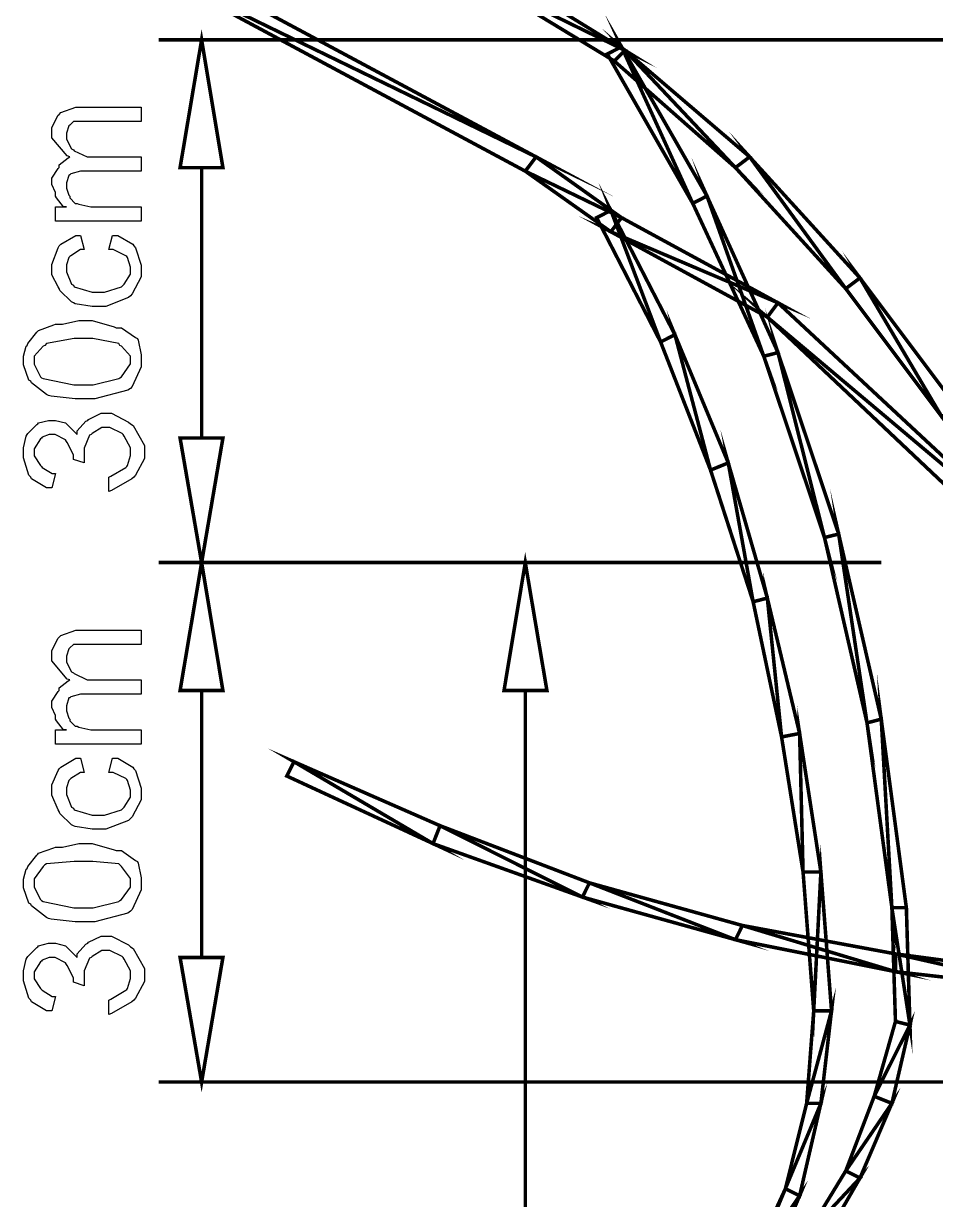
# Model space of a CAD drawing. Extents: x 0 to 210, y 0 to 297.
# Drawn here: x 49.24 to 60.11, y 255.68 to 269.69 of the extents above; entities that cross this region are included whole.
import ezdxf

# ---------------------------------------------------------------- set-up
doc = ezdxf.new("R2010")
doc.units = 0
doc.header["$MEASUREMENT"] = 0
for name, color, linetype in [('C00-00-FF', 5, 'Continuous'), ('C00-7E-FF', 150, 'Continuous'), ('CFF-00-00', 1, 'Continuous'), ('CFF-7E-00', 30, 'Continuous')]:
    doc.layers.add(name, color=color, linetype=linetype)

msp = doc.modelspace()

# ---------------------------------------------------------------- linework, layer by layer
at = {"layer": 'C00-00-FF', "const_width": 0.0423}
msp.add_lwpolyline([(56.3217, 263.269), (53.6497, 263.269)], dxfattribs=at)
at = {"layer": 'C00-7E-FF', "const_width": 0.0423}
for points in [[(51.1044, 267.975), (51.6146, 267.975), (51.3609, 269.499), (51.1044, 267.975)], [(51.1044, 264.753), (51.6146, 264.753), (51.3609, 263.269), (51.1044, 264.753)], [(51.1044, 261.745), (51.6146, 261.745), (51.3609, 263.269), (51.1044, 261.745)], [(54.9645, 261.745), (55.4757, 261.745), (55.2178, 263.269), (54.9645, 261.745)], [(51.1044, 258.564), (51.6146, 258.564), (51.3609, 257.08), (51.1044, 258.564)]]:
    msp.add_lwpolyline(points, close=True, dxfattribs=at)
for points in [[(62.556, 269.499), (50.8497, 269.499)], [(51.3609, 267.975), (51.3609, 264.753)], [(59.333, 263.269), (50.8497, 263.269)], [(59.4596, 263.269), (50.8497, 263.269)], [(59.4596, 263.269), (54.7109, 263.269)], [(51.3609, 261.745), (51.3609, 258.564)], [(55.2178, 261.745), (55.2178, 212.403)], [(62.8964, 257.08), (50.8497, 257.08)]]:
    msp.add_lwpolyline(points, dxfattribs=at)
at = {"layer": 'C00-7E-FF'}
for points in [[(51.1044, 267.975), (51.6146, 267.975), (51.3609, 269.499), (51.1044, 267.975)], [(51.1044, 264.753), (51.6146, 264.753), (51.3609, 263.269), (51.1044, 264.753)], [(51.1044, 261.745), (51.6146, 261.745), (51.3609, 263.269), (51.1044, 261.745)], [(54.9645, 261.745), (55.4757, 261.745), (55.2178, 263.269), (54.9645, 261.745)], [(51.1044, 258.564), (51.6146, 258.564), (51.3609, 257.08), (51.1044, 258.564)]]:
    msp.add_lwpolyline(points, close=True, dxfattribs=at)
at = {"layer": 'CFF-00-00', "const_width": 0.0423}
for points in [[(50.6388, 270.39), (55.3462, 268.103), (55.2178, 267.933), (50.6388, 270.39)], [(50.6815, 270.603), (50.6388, 270.39), (55.3462, 268.103), (50.6815, 270.603)], [(54.6682, 270.222), (56.406, 269.372), (56.279, 269.245), (54.6682, 270.222)], [(54.7522, 270.39), (54.6682, 270.222), (56.406, 269.372), (54.7522, 270.39)], [(57.3828, 267.637), (57.2135, 267.549), (56.3644, 269.415), (57.3828, 267.637)], [(57.8915, 268.103), (57.7219, 267.975), (56.406, 269.372), (57.8915, 268.103)], [(57.2135, 267.549), (56.3644, 269.415), (56.195, 269.329), (57.2135, 267.549)], [(57.7219, 267.975), (56.406, 269.372), (56.279, 269.245), (57.7219, 267.975)], [(59.206, 266.66), (59.0367, 266.533), (57.8915, 268.103), (59.206, 266.66)], [(55.2178, 267.933), (56.3644, 267.379), (56.2377, 267.211), (55.2178, 267.933)], [(55.3462, 268.103), (55.2178, 267.933), (56.3644, 267.379), (55.3462, 268.103)], [(58.2291, 265.771), (58.0595, 265.728), (57.3828, 267.637), (58.2291, 265.771)], [(59.0367, 266.533), (57.8915, 268.103), (57.7219, 267.975), (59.0367, 266.533)], [(57.0011, 265.984), (56.8304, 265.898), (56.2377, 267.465), (57.0011, 265.984)], [(58.0595, 265.728), (57.3828, 267.637), (57.2135, 267.549), (58.0595, 265.728)], [(56.8304, 265.898), (56.2377, 267.465), (56.0684, 267.379), (56.8304, 265.898)], [(56.2377, 267.211), (58.2291, 266.364), (58.1021, 266.194), (56.2377, 267.211)], [(56.3644, 267.379), (56.2377, 267.211), (58.2291, 266.364), (56.3644, 267.379)], [(60.3511, 265.133), (60.1818, 265.006), (59.206, 266.66), (60.3511, 265.133)], [(58.1021, 266.194), (61.3283, 263.479), (61.1558, 263.31), (58.1021, 266.194)], [(60.1818, 265.006), (59.206, 266.66), (59.0367, 266.533), (60.1818, 265.006)], [(58.2291, 266.364), (58.1021, 266.194), (61.3283, 263.479), (58.2291, 266.364)], [(57.6365, 264.457), (57.4255, 264.371), (57.0011, 265.984), (57.6365, 264.457)], [(58.9523, 263.609), (58.783, 263.568), (58.2291, 265.771), (58.9523, 263.609)], [(57.4255, 264.371), (57.0011, 265.984), (56.8304, 265.898), (57.4255, 264.371)], [(58.783, 263.568), (58.2291, 265.771), (58.0595, 265.728), (58.783, 263.568)], [(58.1021, 262.846), (57.9328, 262.803), (57.6365, 264.457), (58.1021, 262.846)], [(57.9328, 262.803), (57.6365, 264.457), (57.4255, 264.371), (57.9328, 262.803)], [(59.4596, 261.403), (59.2899, 261.36), (58.9523, 263.609), (59.4596, 261.403)], [(59.2899, 261.36), (58.9523, 263.609), (58.783, 263.568), (59.2899, 261.36)], [(58.4867, 261.233), (58.2718, 261.192), (58.1021, 262.846), (58.4867, 261.233)], [(58.2718, 261.192), (58.1021, 262.846), (57.9328, 262.803), (58.2718, 261.192)], [(59.7588, 259.157), (59.5863, 259.157), (59.4596, 261.403), (59.7588, 259.157)], [(58.7403, 259.582), (58.528, 259.582), (58.4867, 261.233), (58.7403, 259.582)], [(59.5863, 259.157), (59.4596, 261.403), (59.2899, 261.36), (59.5863, 259.157)], [(58.528, 259.582), (58.4867, 261.233), (58.2718, 261.192), (58.528, 259.582)], [(52.4619, 260.896), (54.1182, 259.921), (54.2025, 260.134), (52.4619, 260.896)], [(52.3766, 260.726), (52.4619, 260.896), (54.1182, 259.921), (52.3766, 260.726)], [(54.2025, 260.134), (55.8987, 259.284), (55.9827, 259.453), (54.2025, 260.134)], [(54.1182, 259.921), (54.2025, 260.134), (55.8987, 259.284), (54.1182, 259.921)], [(58.867, 257.929), (58.655, 257.929), (58.7403, 259.582), (58.867, 257.929)], [(55.9827, 259.453), (57.7219, 258.776), (57.8058, 258.945), (55.9827, 259.453)], [(58.655, 257.929), (58.7403, 259.582), (58.528, 259.582), (58.655, 257.929)], [(59.5863, 259.157), (59.8015, 257.759), (59.629, 257.802), (59.5863, 259.157)], [(55.8987, 259.284), (55.9827, 259.453), (57.7219, 258.776), (55.8987, 259.284)], [(59.7588, 259.157), (59.5863, 259.157), (59.8015, 257.759), (59.7588, 259.157)], [(57.8058, 258.945), (59.629, 258.395), (59.629, 258.607), (57.8058, 258.945)], [(57.7219, 258.776), (57.8058, 258.945), (59.629, 258.395), (57.7219, 258.776)], [(59.629, 258.607), (61.4976, 258.184), (61.5389, 258.352), (59.629, 258.607)], [(59.629, 258.395), (59.629, 258.607), (61.4976, 258.184), (59.629, 258.395)], [(58.7403, 256.826), (58.5706, 256.826), (58.867, 257.929), (58.7403, 256.826)], [(58.5706, 256.826), (58.867, 257.929), (58.655, 257.929), (58.5706, 256.826)], [(59.3757, 256.91), (59.8015, 257.759), (59.629, 257.802), (59.3757, 256.91)], [(59.5863, 256.826), (59.3757, 256.91), (59.8015, 257.759), (59.5863, 256.826)], [(58.4867, 255.725), (58.3173, 255.809), (58.7403, 256.826), (58.4867, 255.725)], [(59.206, 255.936), (59.0367, 256.021), (59.5863, 256.826), (59.206, 255.936)], [(58.3173, 255.809), (58.7403, 256.826), (58.5706, 256.826), (58.3173, 255.809)], [(59.0367, 256.021), (59.5863, 256.826), (59.3757, 256.91), (59.0367, 256.021)], [(58.5706, 255.257), (59.206, 255.936), (59.0367, 256.021), (58.5706, 255.257)], [(58.7403, 255.13), (58.5706, 255.257), (59.206, 255.936), (58.7403, 255.13)], [(58.0595, 254.707), (57.8485, 254.791), (58.4867, 255.725), (58.0595, 254.707)], [(57.8485, 254.791), (58.4867, 255.725), (58.3173, 255.809), (57.8485, 254.791)]]:
    msp.add_lwpolyline(points, close=True, dxfattribs=at)
at = {"layer": 'CFF-00-00'}
for points in [[(50.6815, 270.603), (50.6388, 270.39), (55.3462, 268.103), (50.6815, 270.603)], [(50.6388, 270.39), (55.3462, 268.103), (55.2178, 267.933), (50.6388, 270.39)], [(54.7522, 270.39), (54.6682, 270.222), (56.406, 269.372), (54.7522, 270.39)], [(54.6682, 270.222), (56.406, 269.372), (56.279, 269.245), (54.6682, 270.222)], [(57.2135, 267.549), (56.3644, 269.415), (56.195, 269.329), (57.2135, 267.549)], [(57.7219, 267.975), (56.406, 269.372), (56.279, 269.245), (57.7219, 267.975)], [(57.3828, 267.637), (57.2135, 267.549), (56.3644, 269.415), (57.3828, 267.637)], [(57.8915, 268.103), (57.7219, 267.975), (56.406, 269.372), (57.8915, 268.103)], [(55.3462, 268.103), (55.2178, 267.933), (56.3644, 267.379), (55.3462, 268.103)], [(59.0367, 266.533), (57.8915, 268.103), (57.7219, 267.975), (59.0367, 266.533)], [(59.206, 266.66), (59.0367, 266.533), (57.8915, 268.103), (59.206, 266.66)], [(55.2178, 267.933), (56.3644, 267.379), (56.2377, 267.211), (55.2178, 267.933)], [(58.0595, 265.728), (57.3828, 267.637), (57.2135, 267.549), (58.0595, 265.728)], [(58.2291, 265.771), (58.0595, 265.728), (57.3828, 267.637), (58.2291, 265.771)], [(56.8304, 265.898), (56.2377, 267.465), (56.0684, 267.379), (56.8304, 265.898)], [(57.0011, 265.984), (56.8304, 265.898), (56.2377, 267.465), (57.0011, 265.984)], [(56.3644, 267.379), (56.2377, 267.211), (58.2291, 266.364), (56.3644, 267.379)], [(56.2377, 267.211), (58.2291, 266.364), (58.1021, 266.194), (56.2377, 267.211)], [(60.1818, 265.006), (59.206, 266.66), (59.0367, 266.533), (60.1818, 265.006)], [(60.3511, 265.133), (60.1818, 265.006), (59.206, 266.66), (60.3511, 265.133)], [(58.2291, 266.364), (58.1021, 266.194), (61.3283, 263.479), (58.2291, 266.364)], [(58.1021, 266.194), (61.3283, 263.479), (61.1558, 263.31), (58.1021, 266.194)], [(57.4255, 264.371), (57.0011, 265.984), (56.8304, 265.898), (57.4255, 264.371)], [(57.6365, 264.457), (57.4255, 264.371), (57.0011, 265.984), (57.6365, 264.457)], [(58.783, 263.568), (58.2291, 265.771), (58.0595, 265.728), (58.783, 263.568)], [(58.9523, 263.609), (58.783, 263.568), (58.2291, 265.771), (58.9523, 263.609)], [(57.9328, 262.803), (57.6365, 264.457), (57.4255, 264.371), (57.9328, 262.803)], [(58.1021, 262.846), (57.9328, 262.803), (57.6365, 264.457), (58.1021, 262.846)], [(59.2899, 261.36), (58.9523, 263.609), (58.783, 263.568), (59.2899, 261.36)], [(59.4596, 261.403), (59.2899, 261.36), (58.9523, 263.609), (59.4596, 261.403)], [(58.2718, 261.192), (58.1021, 262.846), (57.9328, 262.803), (58.2718, 261.192)], [(58.4867, 261.233), (58.2718, 261.192), (58.1021, 262.846), (58.4867, 261.233)], [(59.5863, 259.157), (59.4596, 261.403), (59.2899, 261.36), (59.5863, 259.157)], [(59.7588, 259.157), (59.5863, 259.157), (59.4596, 261.403), (59.7588, 259.157)], [(58.528, 259.582), (58.4867, 261.233), (58.2718, 261.192), (58.528, 259.582)], [(58.7403, 259.582), (58.528, 259.582), (58.4867, 261.233), (58.7403, 259.582)], [(52.3766, 260.726), (52.4619, 260.896), (54.1182, 259.921), (52.3766, 260.726)], [(52.4619, 260.896), (54.1182, 259.921), (54.2025, 260.134), (52.4619, 260.896)], [(54.1182, 259.921), (54.2025, 260.134), (55.8987, 259.284), (54.1182, 259.921)], [(54.2025, 260.134), (55.8987, 259.284), (55.9827, 259.453), (54.2025, 260.134)], [(58.655, 257.929), (58.7403, 259.582), (58.528, 259.582), (58.655, 257.929)], [(58.867, 257.929), (58.655, 257.929), (58.7403, 259.582), (58.867, 257.929)], [(55.8987, 259.284), (55.9827, 259.453), (57.7219, 258.776), (55.8987, 259.284)], [(55.9827, 259.453), (57.7219, 258.776), (57.8058, 258.945), (55.9827, 259.453)], [(59.7588, 259.157), (59.5863, 259.157), (59.8015, 257.759), (59.7588, 259.157)], [(59.5863, 259.157), (59.8015, 257.759), (59.629, 257.802), (59.5863, 259.157)], [(57.7219, 258.776), (57.8058, 258.945), (59.629, 258.395), (57.7219, 258.776)], [(57.8058, 258.945), (59.629, 258.395), (59.629, 258.607), (57.8058, 258.945)], [(59.629, 258.395), (59.629, 258.607), (61.4976, 258.184), (59.629, 258.395)], [(59.629, 258.607), (61.4976, 258.184), (61.5389, 258.352), (59.629, 258.607)], [(58.7403, 256.826), (58.5706, 256.826), (58.867, 257.929), (58.7403, 256.826)], [(58.5706, 256.826), (58.867, 257.929), (58.655, 257.929), (58.5706, 256.826)], [(59.3757, 256.91), (59.8015, 257.759), (59.629, 257.802), (59.3757, 256.91)], [(59.5863, 256.826), (59.3757, 256.91), (59.8015, 257.759), (59.5863, 256.826)], [(59.0367, 256.021), (59.5863, 256.826), (59.3757, 256.91), (59.0367, 256.021)], [(58.4867, 255.725), (58.3173, 255.809), (58.7403, 256.826), (58.4867, 255.725)], [(58.3173, 255.809), (58.7403, 256.826), (58.5706, 256.826), (58.3173, 255.809)], [(59.206, 255.936), (59.0367, 256.021), (59.5863, 256.826), (59.206, 255.936)], [(58.5706, 255.257), (59.206, 255.936), (59.0367, 256.021), (58.5706, 255.257)], [(58.7403, 255.13), (58.5706, 255.257), (59.206, 255.936), (58.7403, 255.13)], [(57.8485, 254.791), (58.4867, 255.725), (58.3173, 255.809), (57.8485, 254.791)], [(58.0595, 254.707), (57.8485, 254.791), (58.4867, 255.725), (58.0595, 254.707)]]:
    msp.add_lwpolyline(points, close=True, dxfattribs=at)
at = {"layer": 'CFF-7E-00'}
for points in [[(50.6388, 267.338), (49.6203, 267.338), (49.6203, 267.508), (49.7498, 267.508), (49.717, 267.508), (49.6302, 267.615), (49.6203, 267.637), (49.6203, 267.68), (49.5776, 267.775), (49.5776, 267.807), (49.5776, 267.849), (49.6507, 267.965), (49.6616, 267.975), (49.6616, 268.008), (49.7692, 268.093), (49.7914, 268.103), (49.7582, 268.114), (49.5776, 268.329), (49.5776, 268.399), (49.5776, 268.453), (49.6507, 268.6), (49.6616, 268.61), (49.6838, 268.632), (49.8602, 268.695), (49.9195, 268.695), (50.6388, 268.695), (50.6388, 268.526), (50.0034, 268.526), (49.9607, 268.526), (49.8658, 268.526), (49.8341, 268.526), (49.8341, 268.526), (49.7914, 268.483), (49.7914, 268.483), (49.7801, 268.473), (49.7498, 268.387), (49.7498, 268.356), (49.7498, 268.315), (49.8119, 268.198), (49.8341, 268.187), (49.8436, 268.177), (49.9953, 268.103), (50.0461, 268.103), (50.6388, 268.103), (50.6388, 267.933), (49.9607, 267.933), (49.9181, 267.933), (49.8009, 267.902), (49.7914, 267.891), (49.7801, 267.881), (49.7498, 267.794), (49.7498, 267.764), (49.7498, 267.732), (49.7801, 267.648), (49.7914, 267.637), (49.7914, 267.615), (49.8546, 267.549), (49.8768, 267.549), (49.8972, 267.539), (50.0408, 267.508), (50.0888, 267.508), (50.6388, 267.508), (50.6388, 267.338)], [(50.2571, 266.999), (50.2998, 267.168), (50.3633, 267.168), (50.5425, 267.064), (50.5534, 267.042), (50.5739, 267.021), (50.6388, 266.814), (50.6388, 266.746), (50.6388, 266.672), (50.5326, 266.471), (50.5121, 266.449), (50.4899, 266.428), (50.2197, 266.321), (50.1304, 266.321), (50.056, 266.321), (49.8546, 266.354), (49.8341, 266.364), (49.8119, 266.375), (49.6729, 266.513), (49.6616, 266.533), (49.6507, 266.555), (49.5776, 266.699), (49.5776, 266.746), (49.5776, 266.82), (49.6507, 267.021), (49.6616, 267.042), (49.6838, 267.064), (49.8602, 267.168), (49.9195, 267.168), (49.9607, 266.999), (49.9181, 266.999), (49.8009, 266.926), (49.7914, 266.915), (49.7801, 266.905), (49.7498, 266.817), (49.7498, 266.787), (49.7498, 266.735), (49.8119, 266.587), (49.8341, 266.576), (49.8436, 266.555), (50.0585, 266.49), (50.1304, 266.49), (50.2035, 266.49), (50.4045, 266.555), (50.4264, 266.576), (50.4363, 266.587), (50.5121, 266.707), (50.5121, 266.746), (50.5121, 266.788), (50.479, 266.905), (50.4694, 266.915), (50.4582, 266.926), (50.3068, 266.999), (50.2571, 266.999)], [(49.9607, 265.219), (49.8531, 265.219), (49.5667, 265.252), (49.5349, 265.261), (49.5131, 265.272), (49.3339, 265.409), (49.324, 265.429), (49.3021, 265.441), (49.2386, 265.626), (49.2386, 265.687), (49.2386, 265.73), (49.2704, 265.847), (49.2813, 265.857), (49.2912, 265.879), (49.397, 266.015), (49.4083, 266.025), (49.4178, 266.036), (49.5984, 266.101), (49.6203, 266.11), (49.7046, 266.11), (49.8962, 266.153), (49.9607, 266.153), (50.056, 266.153), (50.3206, 266.078), (50.3424, 266.067), (50.4059, 266.067), (50.5739, 265.952), (50.5961, 265.941), (50.6056, 265.92), (50.6388, 265.746), (50.6388, 265.687), (50.6388, 265.602), (50.5326, 265.368), (50.5121, 265.345), (50.4804, 265.325), (50.0902, 265.219), (49.9607, 265.219)], [(49.9607, 265.388), (50.0669, 265.388), (50.3742, 265.462), (50.3851, 265.472), (50.4059, 265.483), (50.5121, 265.636), (50.5121, 265.687), (50.5121, 265.73), (50.4059, 265.847), (50.3851, 265.857), (50.3742, 265.879), (50.0641, 265.941), (49.9607, 265.941), (49.8436, 265.941), (49.5141, 265.879), (49.4937, 265.857), (49.4714, 265.847), (49.3656, 265.727), (49.3656, 265.687), (49.3656, 265.634), (49.44, 265.483), (49.451, 265.472), (49.4714, 265.462), (49.838, 265.388), (49.9607, 265.388)], [(50.2571, 264.118), (50.2571, 264.287), (50.2779, 264.298), (50.4582, 264.404), (50.4694, 264.414), (50.479, 264.425), (50.5121, 264.545), (50.5121, 264.583), (50.5121, 264.637), (50.4363, 264.775), (50.4264, 264.796), (50.4155, 264.807), (50.2652, 264.88), (50.2158, 264.88), (50.1731, 264.88), (50.056, 264.807), (50.0461, 264.796), (50.0242, 264.786), (49.9607, 264.634), (49.9607, 264.583), (49.9607, 264.552), (49.9607, 264.481), (49.9607, 264.457), (49.8341, 264.499), (49.8341, 264.499), (49.8341, 264.499), (49.8341, 264.499), (49.8341, 264.553), (49.7597, 264.7), (49.7498, 264.71), (49.7388, 264.732), (49.6175, 264.796), (49.5776, 264.796), (49.5459, 264.796), (49.4605, 264.764), (49.451, 264.753), (49.44, 264.743), (49.3656, 264.623), (49.3656, 264.583), (49.3656, 264.542), (49.44, 264.425), (49.451, 264.414), (49.4605, 264.404), (49.5804, 264.33), (49.6203, 264.33), (49.5776, 264.16), (49.5141, 264.16), (49.3339, 264.267), (49.324, 264.287), (49.3021, 264.309), (49.2386, 264.516), (49.2386, 264.583), (49.2386, 264.637), (49.2704, 264.775), (49.2813, 264.796), (49.2912, 264.807), (49.397, 264.913), (49.4083, 264.922), (49.4178, 264.933), (49.5378, 264.964), (49.5776, 264.964), (49.6203, 264.964), (49.7388, 264.933), (49.7498, 264.922), (49.7597, 264.913), (49.8658, 264.807), (49.8768, 264.796), (49.8768, 264.838), (49.9816, 264.954), (50.0034, 264.964), (50.0133, 264.975), (50.1646, 265.049), (50.2158, 265.049), (50.2888, 265.049), (50.4899, 264.944), (50.5121, 264.922), (50.5435, 264.902), (50.6815, 264.663), (50.6815, 264.583), (50.6815, 264.51), (50.5739, 264.309), (50.5534, 264.287), (50.5312, 264.267), (50.2888, 264.129), (50.2571, 264.118)], [(50.6388, 261.107), (49.6203, 261.107), (49.6203, 261.276), (49.7498, 261.276), (49.717, 261.276), (49.6302, 261.382), (49.6203, 261.403), (49.6203, 261.447), (49.5776, 261.543), (49.5776, 261.575), (49.5776, 261.618), (49.6507, 261.735), (49.6616, 261.745), (49.6616, 261.776), (49.7692, 261.862), (49.7914, 261.872), (49.7582, 261.882), (49.5776, 262.097), (49.5776, 262.168), (49.5776, 262.221), (49.6507, 262.37), (49.6616, 262.38), (49.6838, 262.402), (49.8602, 262.464), (49.9195, 262.464), (50.6388, 262.464), (50.6388, 262.295), (50.0034, 262.295), (49.9607, 262.295), (49.8658, 262.295), (49.8341, 262.295), (49.8341, 262.295), (49.7914, 262.252), (49.7914, 262.252), (49.7801, 262.242), (49.7498, 262.155), (49.7498, 262.125), (49.7498, 262.084), (49.8119, 261.966), (49.8341, 261.956), (49.8436, 261.946), (49.9953, 261.872), (50.0461, 261.872), (50.6388, 261.872), (50.6388, 261.702), (49.9607, 261.702), (49.9181, 261.702), (49.8009, 261.67), (49.7914, 261.659), (49.7801, 261.659), (49.7498, 261.564), (49.7498, 261.533), (49.7498, 261.501), (49.7801, 261.414), (49.7914, 261.403), (49.7914, 261.382), (49.8546, 261.319), (49.8768, 261.319), (49.8972, 261.309), (50.0408, 261.276), (50.0888, 261.276), (50.6388, 261.276), (50.6388, 261.107)], [(50.2571, 260.768), (50.2998, 260.937), (50.3633, 260.937), (50.5425, 260.832), (50.5534, 260.81), (50.5739, 260.79), (50.6388, 260.583), (50.6388, 260.514), (50.6388, 260.441), (50.5326, 260.24), (50.5121, 260.218), (50.4899, 260.197), (50.2197, 260.091), (50.1304, 260.091), (50.056, 260.091), (49.8546, 260.124), (49.8341, 260.134), (49.8119, 260.145), (49.6729, 260.281), (49.6616, 260.302), (49.6507, 260.324), (49.5776, 260.499), (49.5776, 260.557), (49.5776, 260.62), (49.6507, 260.79), (49.6616, 260.81), (49.6838, 260.832), (49.8602, 260.937), (49.9195, 260.937), (49.9607, 260.768), (49.9181, 260.768), (49.8009, 260.695), (49.7914, 260.683), (49.7801, 260.674), (49.7498, 260.587), (49.7498, 260.557), (49.7498, 260.505), (49.8119, 260.356), (49.8341, 260.344), (49.8436, 260.324), (50.0585, 260.26), (50.1304, 260.26), (50.2035, 260.26), (50.4045, 260.324), (50.4264, 260.344), (50.4363, 260.356), (50.5121, 260.475), (50.5121, 260.514), (50.5121, 260.557), (50.479, 260.674), (50.4694, 260.683), (50.4582, 260.695), (50.3068, 260.768), (50.2571, 260.768)], [(49.9607, 258.987), (49.8531, 258.987), (49.5667, 259.02), (49.5349, 259.03), (49.5131, 259.041), (49.3339, 259.179), (49.324, 259.199), (49.3021, 259.211), (49.2386, 259.392), (49.2386, 259.453), (49.2386, 259.497), (49.2704, 259.616), (49.2813, 259.625), (49.2912, 259.647), (49.397, 259.785), (49.4083, 259.795), (49.4178, 259.806), (49.5984, 259.869), (49.6203, 259.879), (49.7046, 259.879), (49.8962, 259.921), (49.9607, 259.921), (50.056, 259.921), (50.3206, 259.848), (50.3424, 259.837), (50.4059, 259.837), (50.5739, 259.72), (50.5961, 259.709), (50.6056, 259.689), (50.6388, 259.512), (50.6388, 259.453), (50.6388, 259.369), (50.5326, 259.136), (50.5121, 259.114), (50.4804, 259.093), (50.0902, 258.987), (49.9607, 258.987)], [(49.9607, 259.157), (50.0669, 259.157), (50.3742, 259.232), (50.3851, 259.242), (50.4059, 259.253), (50.5121, 259.403), (50.5121, 259.453), (50.5121, 259.507), (50.4059, 259.647), (50.3851, 259.668), (50.3742, 259.679), (50.0641, 259.709), (49.9607, 259.709), (49.8436, 259.709), (49.5141, 259.679), (49.4937, 259.668), (49.4714, 259.647), (49.3656, 259.503), (49.3656, 259.453), (49.3656, 259.401), (49.44, 259.253), (49.451, 259.242), (49.4714, 259.232), (49.838, 259.157), (49.9607, 259.157)], [(50.2571, 257.886), (50.2571, 258.056), (50.2779, 258.066), (50.4582, 258.174), (50.4694, 258.184), (50.479, 258.195), (50.5121, 258.313), (50.5121, 258.352), (50.5121, 258.405), (50.4363, 258.543), (50.4264, 258.564), (50.4155, 258.575), (50.2652, 258.648), (50.2158, 258.648), (50.1731, 258.648), (50.056, 258.575), (50.0461, 258.564), (50.0242, 258.554), (49.9607, 258.403), (49.9607, 258.352), (49.9607, 258.32), (49.9607, 258.25), (49.9607, 258.225), (49.8341, 258.268), (49.8341, 258.268), (49.8341, 258.268), (49.8341, 258.268), (49.8341, 258.322), (49.7597, 258.47), (49.7498, 258.48), (49.7388, 258.502), (49.6175, 258.564), (49.5776, 258.564), (49.5459, 258.564), (49.4605, 258.532), (49.451, 258.521), (49.44, 258.512), (49.3656, 258.392), (49.3656, 258.352), (49.3656, 258.311), (49.44, 258.195), (49.451, 258.184), (49.4605, 258.174), (49.5804, 258.098), (49.6203, 258.098), (49.5776, 257.929), (49.5141, 257.929), (49.3339, 258.035), (49.324, 258.056), (49.3021, 258.078), (49.2386, 258.284), (49.2386, 258.352), (49.2386, 258.405), (49.2704, 258.543), (49.2813, 258.564), (49.2912, 258.575), (49.397, 258.681), (49.4083, 258.691), (49.4178, 258.702), (49.5378, 258.734), (49.5776, 258.734), (49.6203, 258.734), (49.7388, 258.702), (49.7498, 258.691), (49.7597, 258.681), (49.8658, 258.575), (49.8768, 258.564), (49.8768, 258.607), (49.9816, 258.724), (50.0034, 258.734), (50.0133, 258.745), (50.1646, 258.818), (50.2158, 258.818), (50.2888, 258.818), (50.4899, 258.713), (50.5121, 258.691), (50.5435, 258.67), (50.6815, 258.432), (50.6815, 258.352), (50.6815, 258.279), (50.5739, 258.078), (50.5534, 258.056), (50.5312, 258.035), (50.2888, 257.897), (50.2571, 257.886)]]:
    msp.add_lwpolyline(points, close=True, dxfattribs=at)

doc.saveas('drawing.dxf')
